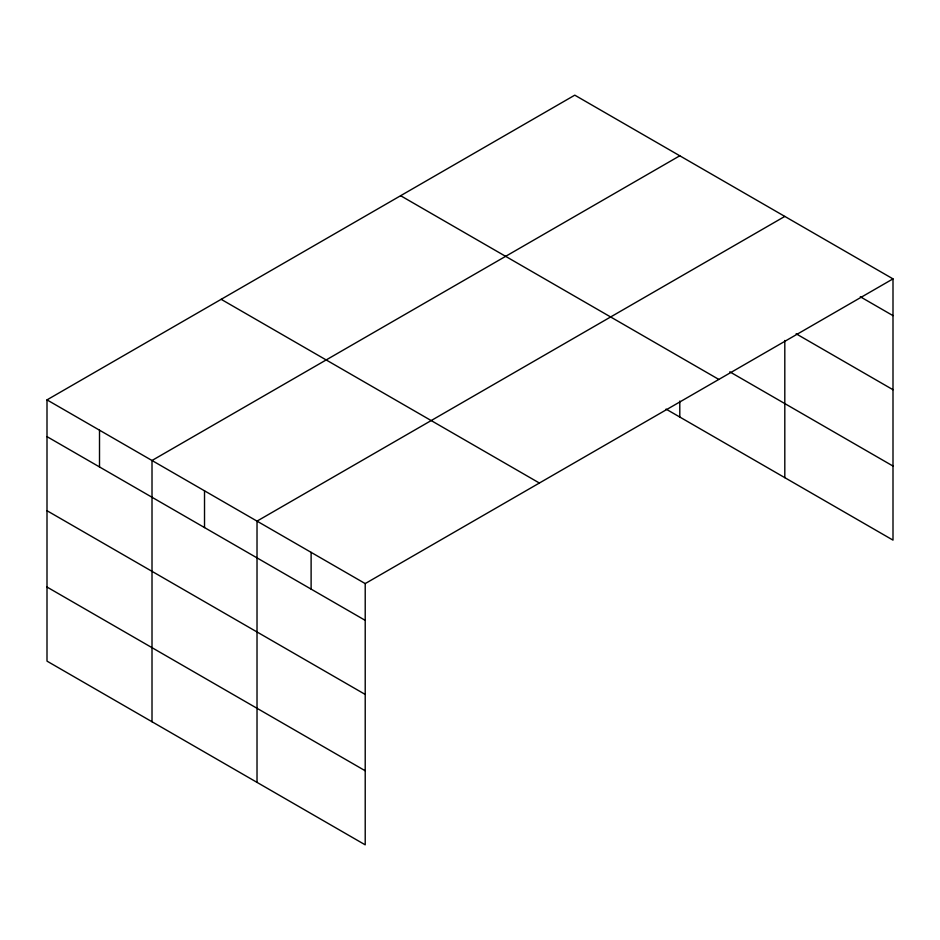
<?xml version="1.0" encoding="UTF-8"?>
<svg xmlns="http://www.w3.org/2000/svg" width="940" height="940" viewBox="0 0 940 940"><rect width="100%" height="100%" fill="white"/><g stroke="black" fill="none" stroke-linecap="round" stroke-linejoin="round"><path stroke-width="1.41" d="M893 278.875L574.787 95.163L47 399.876L47 661.125L365.214 844.837L365.214 583.587L893 278.875L893 540.124L666.049 409.1M679.796 155.782L152.01 460.494L152.01 721.755M784.806 216.412L257.019 521.124L257.019 782.374M860.288 296.758L893 315.64M796.133 333.794L893 389.724M729.804 371.829L893 466.052M400.616 195.708L718.83 379.431M221.17 299.32L539.384 483.031M47 399.876L365.214 583.587M47 436.63L365.214 620.353M47 510.714L365.214 694.437M47 587.042L365.214 770.765M784.806 340.468L784.806 477.661M679.796 401.063L679.796 417.031M311.116 552.356L311.116 589.121M204.52 490.809L204.52 527.575M99.511 430.191L99.511 466.945"/></g></svg>
